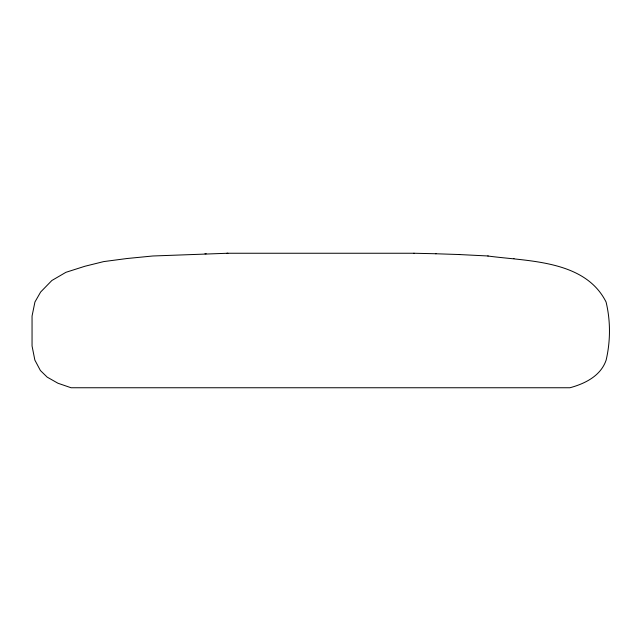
<?xml version="1.0" encoding="UTF-8"?>
<svg xmlns="http://www.w3.org/2000/svg" width="641" height="641" viewBox="0 0 641 641"><rect width="100%" height="100%" fill="white"/><g stroke="black" fill="none" stroke-linecap="round" stroke-linejoin="round"><path stroke-width="0.96" d="M227.908 253.251L152.806 255.991L127.014 258.515L103.714 261.592L84.86 266.271L65.919 272.313L51.841 280.518L40.647 292.016L34.934 301.991L32.05 316.069L32.05 345.956L34.854 360.074L40.399 370.514L47.186 377.132L57.93 383.23L71.055 387.749L569.945 387.749C584.985 383.687 600.833 375.874 606.146 360.074C610.528 341.124 610.633 320.917 606.066 301.991C584.848 259.781 528.048 261.472 487.793 255.991M226.922 253.251L414.078 253.251M204.976 253.756L206.186 253.756M513.521 258.515L513.986 258.515M413.854 253.251L436.024 253.756M435.744 253.756L459.685 254.549M459.349 254.549L488.194 255.991"/></g></svg>
